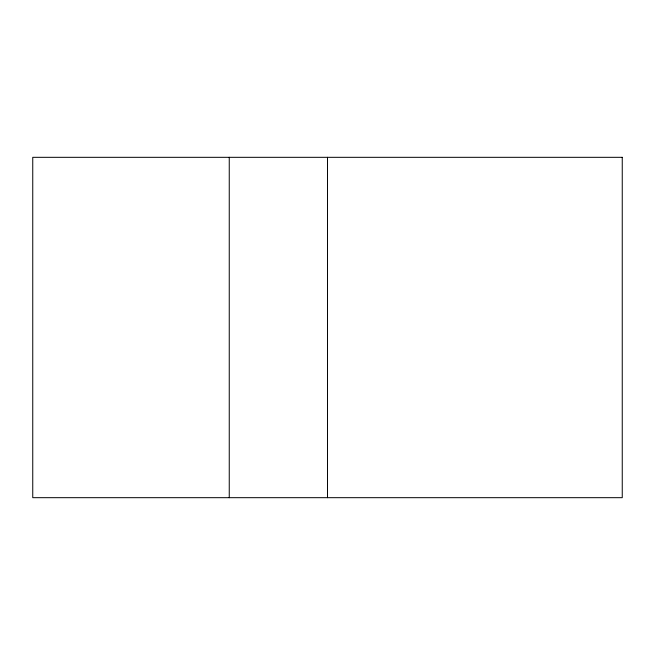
<?xml version="1.0" encoding="UTF-8"?>
<svg xmlns="http://www.w3.org/2000/svg" width="655" height="655" viewBox="0 0 655 655"><rect width="100%" height="100%" fill="white"/><g stroke="black" fill="none" stroke-linecap="round" stroke-linejoin="round"><path stroke-width="0.98" d="M327.5 157.323L327.5 497.677M229.25 157.323L229.25 497.677M622.25 157.323L32.75 157.323L32.75 497.677L622.25 497.677L622.25 157.323"/></g></svg>
